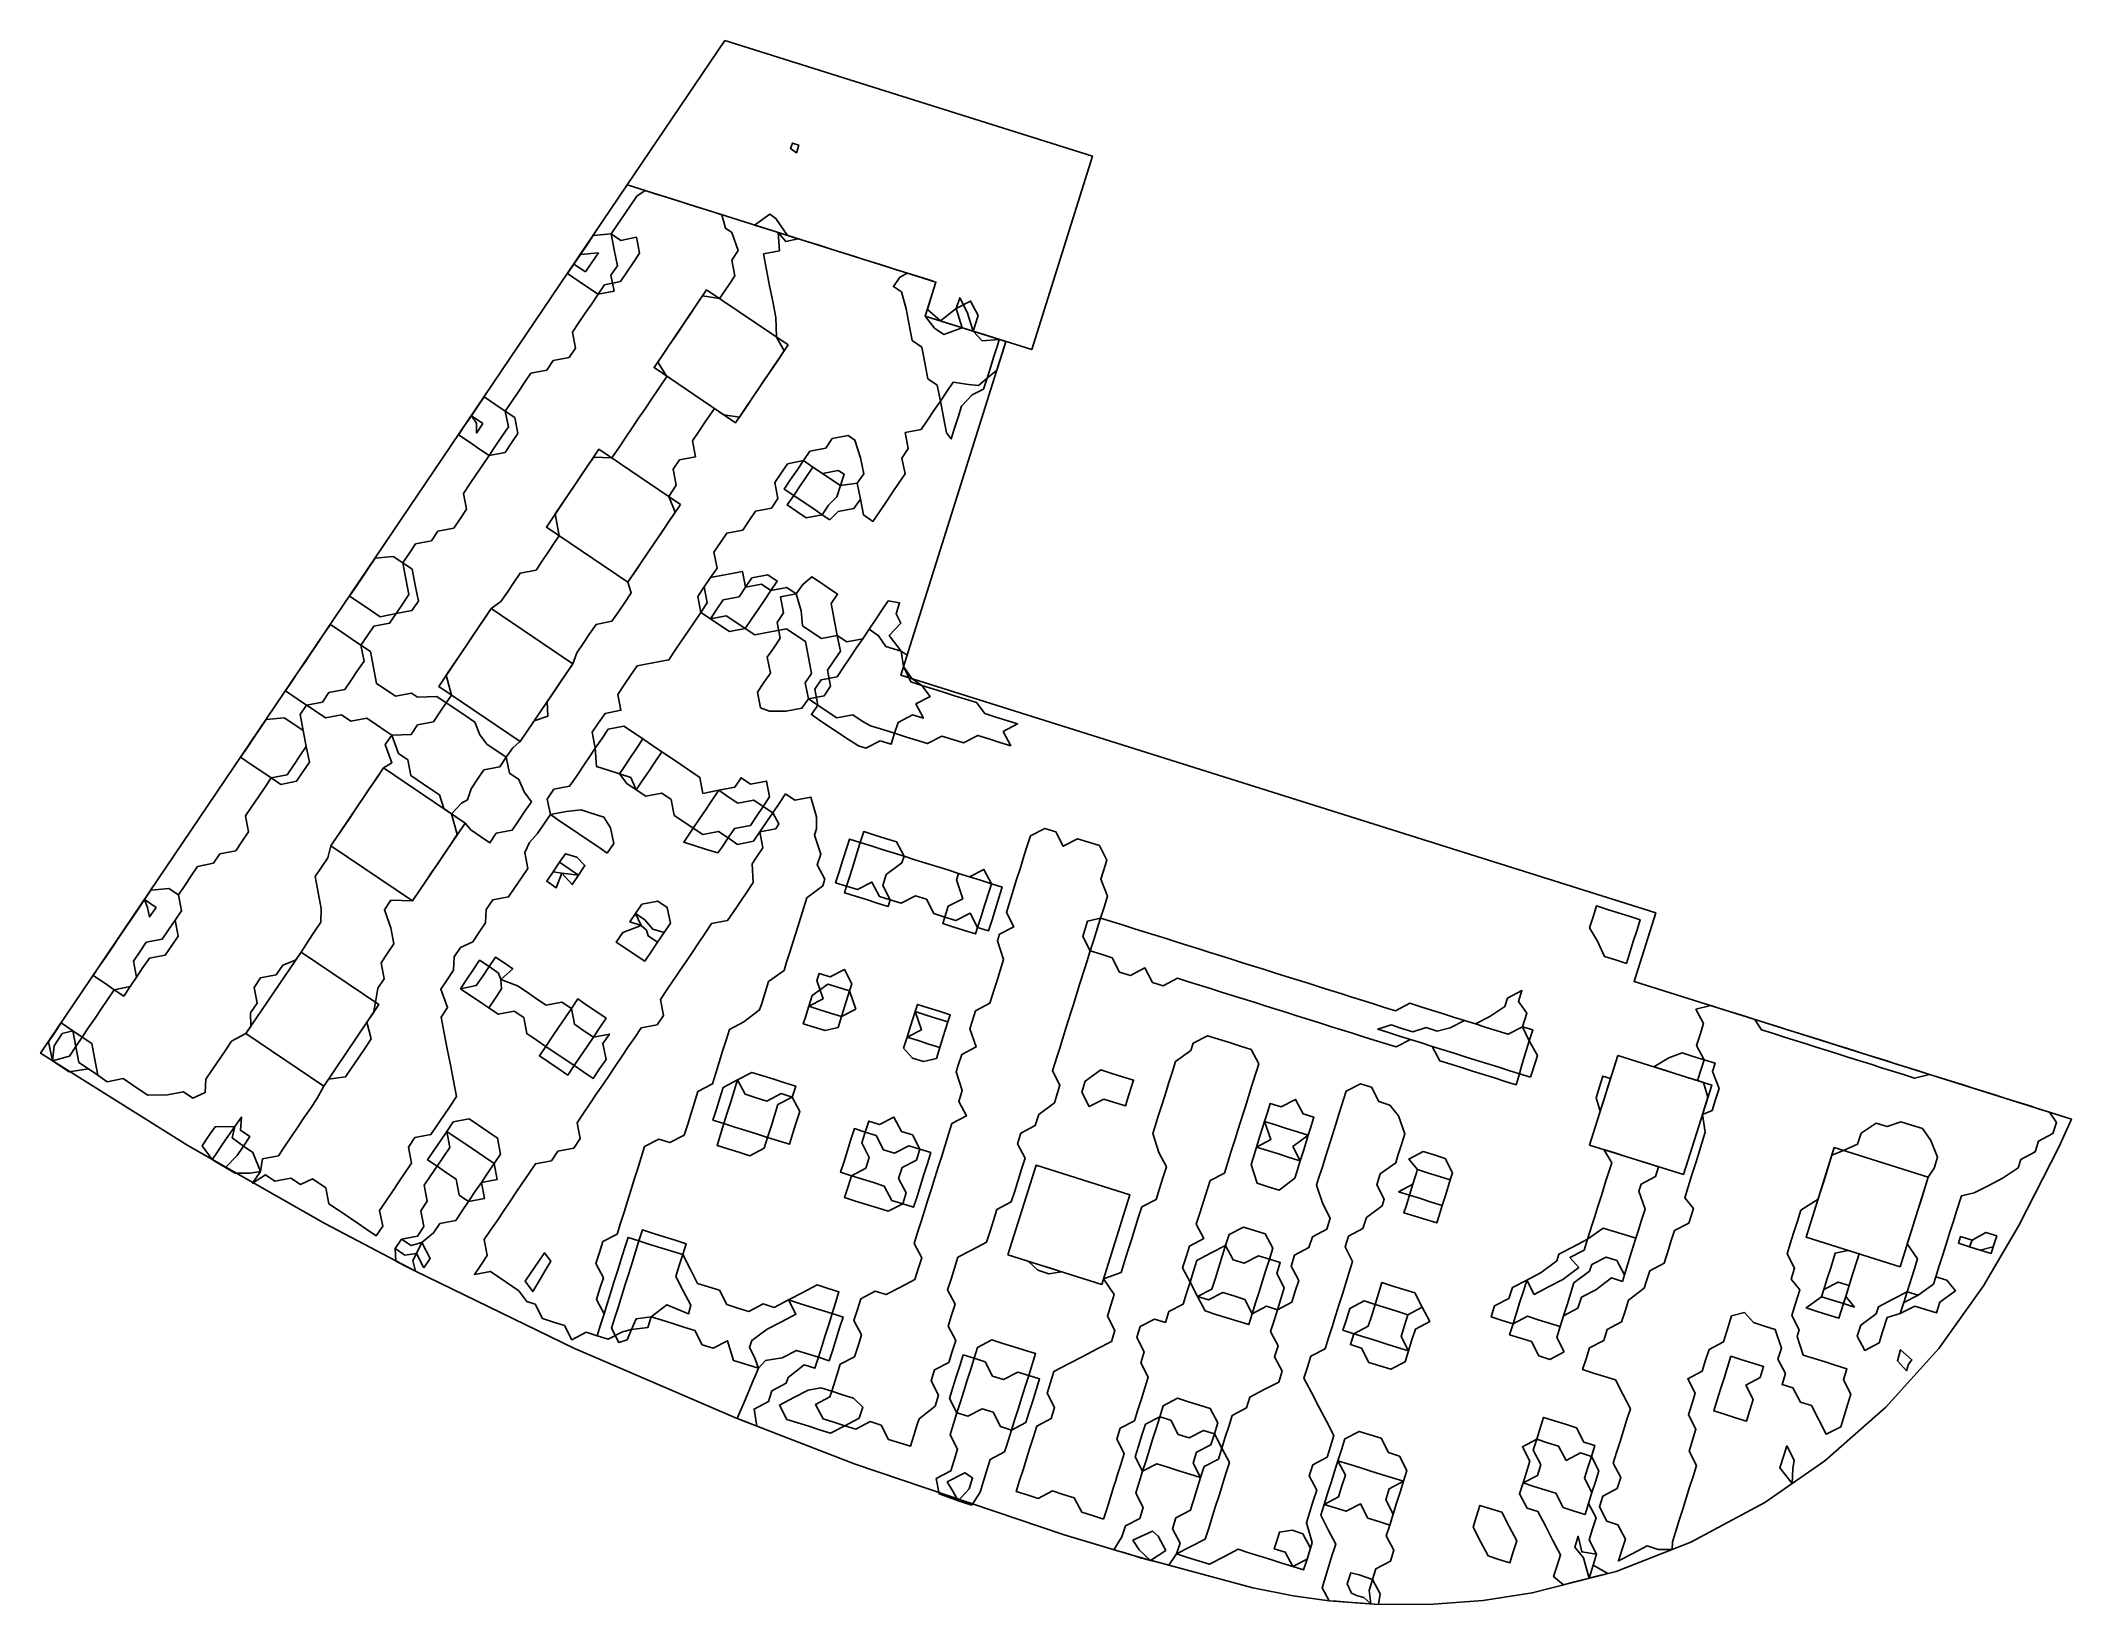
# Model space of a CAD drawing. Header units: metres. Extents: x 40547 to 129235, y -79517 to -11216.
import ezdxf

# ---------------------------------------------------------------- set-up
doc = ezdxf.new("R2010")
doc.units = ezdxf.units.M
for name, color, linetype in [('bot_x', 1, 'Continuous'), ('bot_y', 2, 'Continuous'), ('boundary_slab', 3, 'Continuous'), ('top_x', 4, 'Continuous'), ('top_y', 5, 'Continuous')]:
    doc.layers.add(name, color=color, linetype=linetype)

msp = doc.modelspace()

# ---------------------------------------------------------------- linework, layer by layer
at = {"layer": 'bot_x'}
for points in [[(64346, -21318), (63838, -20975), (64118, -20560), (64906, -20489), (64626, -20903), (64346, -21318)], [(59866, -27946), (59586, -28361), (59589, -27928), (59359, -27604), (59866, -27946)], [(74960, -31508), (74680, -31922), (73986, -32057), (73571, -31777), (73157, -31497), (73437, -31082), (73717, -30668), (74277, -29840), (74691, -30119), (75385, -29985), (75635, -30154), (75479, -30652), (75322, -31149), (74960, -31508)], [(71320, -36894), (70626, -37028), (70212, -36748), (69798, -36468), (70077, -36054), (70357, -35639), (71052, -35505), (71332, -35091), (71612, -34676), (72306, -34542), (72720, -34822), (72440, -35236), (72160, -35651), (71880, -36065), (71600, -36479), (71320, -36894)], [(77218, -41797), (76591, -42124), (76270, -42023), (75866, -41776), (75452, -41496), (75037, -41216), (74623, -40936), (74209, -40656), (74489, -40242), (74355, -39548), (74635, -39133), (75329, -38999), (75609, -38585), (75889, -38170), (76169, -37756), (76449, -37342), (76729, -36928), (77008, -36513), (77288, -36099), (77568, -35685), (78062, -35770), (77912, -36247), (78117, -36659), (77612, -37201), (78129, -37888), (78236, -38549), (78596, -39083), (79029, -39377), (79399, -39862), (78774, -40188), (79099, -40816), (78622, -40666), (77995, -40993), (77845, -41470), (77695, -41947), (77218, -41797)], [(66821, -43552), (66561, -43936), (66147, -43656), (65825, -43239), (66012, -42962), (66292, -42548), (66572, -42133), (66852, -41719), (67267, -41999), (67681, -42279), (67401, -42693), (67121, -43108), (66821, -43552)], [(70290, -46456), (70127, -46696), (69630, -46539), (69132, -46383), (68634, -46226), (69047, -45616), (69327, -45202), (69607, -44787), (69807, -44492), (70167, -43959), (70861, -43825), (71141, -43410), (71555, -43690), (72249, -43556), (72384, -44250), (72104, -44664), (71797, -45118), (71544, -45493), (70850, -45627), (70570, -46042), (70290, -46456)], [(77653, -48748), (77563, -49035), (77086, -48885), (76609, -48735), (76132, -48585), (75655, -48435), (75745, -48147), (75895, -47670), (76045, -47194), (76257, -46521), (76345, -46239), (76495, -45763), (76972, -45913), (77449, -46063), (77926, -46213), (78253, -46840), (78165, -47121), (77476, -47644), (77326, -48120), (77653, -48748)], [(63314, -47583), (63067, -48213), (62653, -47933), (62933, -47519), (63213, -47105), (63468, -46728), (63965, -46884), (64321, -47250), (64041, -47665), (63314, -47583)], [(81469, -49948), (81378, -50236), (80901, -50086), (80424, -49936), (79947, -49785), (80038, -49498), (80188, -49021), (80815, -48694), (80549, -47871), (80638, -47590), (81115, -47740), (81742, -47413), (82069, -48040), (81980, -48321), (81769, -48994), (81619, -49471), (81469, -49948)], [(45589, -49074), (45308, -49488), (45210, -49084), (45084, -48733), (45589, -49074)], [(67210, -51013), (66930, -51427), (66516, -51147), (66102, -50867), (65687, -50587), (65967, -50173), (66781, -49862), (66527, -49344), (66807, -48930), (67501, -48796), (67916, -49076), (68050, -49770), (67776, -50175), (67490, -50599), (67210, -51013)], [(60402, -53050), (60122, -53465), (59908, -53320), (59708, -53185), (59293, -52905), (58879, -52625), (59574, -52490), (59853, -52076), (60133, -51662), (60413, -51248), (60828, -51528), (61163, -51754), (60647, -52222), (60682, -52636), (60402, -53050)], [(75376, -54321), (74810, -54455), (74333, -54305), (73856, -54155), (73945, -53871), (74095, -53394), (74722, -53067), (74447, -52274), (74545, -51963), (75022, -52113), (75649, -51786), (75976, -52413), (75878, -52724), (75676, -53367), (75526, -53844), (75376, -54321)], [(63850, -55984), (63571, -56398), (63156, -56118), (62742, -55839), (62328, -55558), (62608, -55144), (62888, -54730), (63168, -54316), (63448, -53902), (63728, -53487), (64007, -53073), (64422, -53353), (64836, -53633), (65250, -53913), (64970, -54327), (64690, -54741), (64410, -55156), (64131, -55570), (63850, -55984)], [(105140, -56345), (104990, -56822), (104513, -56672), (104036, -56522), (103559, -56372), (103082, -56222), (102605, -56071), (102128, -55922), (101651, -55771), (101324, -55145), (100847, -54994), (100370, -54845), (99893, -54694), (99416, -54544), (98939, -54394), (99522, -54211), (99999, -54361), (100476, -54511), (101058, -54324), (101535, -54474), (102101, -54341), (102728, -54014), (103205, -54164), (103832, -53837), (104494, -53398), (104609, -53033), (105236, -52706), (105086, -53183), (105448, -53698), (105263, -54287), (105562, -54906), (105412, -55383), (105323, -55666), (105217, -56002), (105140, -56345)], [(79669, -55671), (79102, -55805), (78625, -55655), (78238, -55221), (78388, -54744), (79015, -54417), (78740, -53625), (78838, -53313), (79315, -53463), (79792, -53613), (80269, -53763), (80171, -54075), (79968, -54717), (79818, -55194), (79669, -55671)], [(122558, -56217), (123035, -56367), (122380, -56526), (121903, -56376), (121426, -56226), (120949, -56076), (120472, -55926), (119995, -55776), (119518, -55626), (119041, -55476), (118564, -55326), (118087, -55175), (117610, -55026), (117133, -54875), (116656, -54725), (116179, -54575), (115702, -54425), (115404, -53966), (115880, -54116), (116357, -54266), (116834, -54416), (117311, -54566), (117788, -54716), (118265, -54866), (118742, -55016), (119219, -55166), (119696, -55317), (120173, -55466), (120650, -55617), (121127, -55767), (121604, -55917), (122081, -56067), (122558, -56217)], [(41803, -55568), (41059, -55777), (41133, -55117), (41495, -54582), (41949, -54460), (42083, -55154), (41803, -55568)], [(113548, -57941), (113126, -58120), (113215, -57836), (113365, -57359), (113172, -56723), (112909, -56641), (112432, -56491), (111955, -56341), (111478, -56190), (111000, -56040), (111649, -55649), (112241, -55433), (112718, -55583), (113195, -55733), (113672, -55883), (113556, -56249), (113848, -56987), (113698, -57464), (113548, -57941)], [(72145, -59595), (71518, -59922), (71041, -59771), (70564, -59621), (70087, -59471), (70237, -58994), (70387, -58518), (70537, -58041), (70687, -57563), (70837, -57087), (70987, -56610), (71614, -56283), (72091, -56433), (72568, -56583), (73045, -56733), (73522, -56883), (73372, -57360), (72745, -57687), (72595, -58164), (72445, -58641), (72295, -59118), (72145, -59595)], [(95318, -60907), (94631, -61426), (94154, -61276), (93677, -61126), (93411, -60307), (93500, -60022), (93650, -59545), (94277, -59218), (94002, -58426), (94101, -58114), (94251, -57637), (94728, -57787), (95354, -57460), (95681, -58087), (96158, -58237), (96008, -58714), (95910, -59027), (95231, -59518), (95558, -60145), (95408, -60622), (95318, -60907)], [(48618, -60430), (48206, -60189), (48034, -60089), (48180, -59877), (48464, -59466), (48756, -59041), (49031, -58642), (49315, -58231), (49272, -58805), (49686, -59085), (49406, -59499), (49126, -59913), (48618, -60430)], [(56800, -64496), (56913, -64970), (56633, -64822), (56066, -64523), (56034, -63978), (56314, -63564), (57008, -63430), (57289, -63015), (57154, -62321), (57434, -61907), (57300, -61213), (57580, -60799), (57860, -60384), (58140, -59970), (58420, -59556), (58285, -58861), (58565, -58447), (59259, -58313), (59674, -58593), (60088, -58873), (60502, -59153), (60637, -59847), (60357, -60261), (60077, -60675), (59797, -61090), (59517, -61504), (59237, -61918), (58957, -62333), (58677, -62747), (57983, -62881), (57703, -63295), (57201, -63711), (56958, -64186), (56800, -64496)], [(78195, -62022), (77568, -62349), (77091, -62199), (76614, -62049), (76137, -61899), (75660, -61749), (75810, -61272), (75960, -60795), (76587, -60468), (76737, -59991), (76410, -59364), (76561, -58887), (76711, -58410), (77188, -58560), (77814, -58233), (78141, -58860), (78618, -59010), (78945, -59637), (78795, -60114), (78168, -60441), (78018, -60918), (78345, -61545), (78195, -62022)], [(101609, -62572), (101519, -62858), (101042, -62708), (100565, -62558), (100088, -62408), (100178, -62122), (100328, -61645), (100478, -61168), (100680, -60527), (100301, -60064), (100928, -59737), (101405, -59887), (101882, -60037), (102209, -60664), (102110, -60978), (101909, -61618), (101759, -62095), (101609, -62572)], [(107086, -68488), (106459, -68815), (105982, -68665), (105655, -68038), (105178, -67888), (104701, -67738), (104851, -67261), (105000, -66784), (105151, -66307), (105301, -65830), (105451, -65353), (106078, -65026), (106765, -64509), (106855, -64222), (107482, -63895), (108109, -63568), (108311, -62928), (108409, -62614), (108559, -62138), (108709, -61661), (108910, -61024), (109009, -60707), (109160, -60230), (108817, -59651), (109294, -59801), (109771, -59951), (110248, -60102), (110725, -60252), (111202, -60402), (111067, -60830), (110440, -61157), (110340, -61474), (110617, -62261), (110467, -62738), (110317, -63215), (110219, -63528), (110017, -64169), (109867, -64646), (109717, -65122), (109627, -65409), (109150, -65259), (108463, -65776), (107836, -66103), (107686, -66580), (107059, -66907), (106909, -67384), (106759, -67861), (107086, -68488)], [(66165, -67969), (65806, -68084), (65479, -67457), (65629, -66980), (65779, -66503), (65929, -66026), (66079, -65549), (66229, -65072), (66379, -64595), (66529, -64118), (66679, -63641), (66829, -63164), (67306, -63314), (67783, -63464), (68260, -63614), (68737, -63764), (68587, -64241), (68437, -64718), (68287, -65195), (68614, -65822), (68940, -66449), (68845, -66826), (68313, -66602), (67899, -66428), (67210, -66953), (67060, -67430), (66359, -67508), (66165, -67969)], [(93458, -66822), (93308, -67299), (92831, -67149), (92354, -66999), (91877, -66849), (91400, -66699), (91073, -66072), (91700, -65745), (91850, -65268), (92000, -64791), (92150, -64314), (92300, -63838), (92450, -63361), (93077, -63034), (93554, -63184), (94031, -63334), (94358, -63961), (94208, -64438), (94058, -64914), (93908, -65392), (93758, -65868), (93608, -66345), (93458, -66822)], [(125826, -63903), (125735, -64191), (125258, -64041), (124790, -63894), (124896, -63610), (125499, -63272), (125976, -63423), (125826, -63903)], [(84573, -65076), (84096, -64926), (83694, -64537), (84171, -64687), (84648, -64837), (85125, -64987), (84573, -65076)], [(119281, -66380), (119080, -67019), (118603, -66869), (118126, -66719), (117649, -66569), (118327, -66079), (118426, -65765), (118576, -65288), (118726, -64811), (118926, -64176), (119487, -64057), (119964, -64207), (119879, -64476), (119680, -65111), (119530, -65588), (119380, -66065), (119281, -66380)], [(71360, -71549), (70972, -71399), (71089, -71121), (71282, -70660), (71476, -70199), (71670, -69738), (71794, -69443), (71895, -69201), (71731, -68714), (71502, -68303), (71612, -67987), (72279, -67499), (72906, -67172), (73533, -66845), (73206, -66218), (73833, -65891), (74460, -65564), (74937, -65714), (75414, -65864), (75264, -66341), (75114, -66818), (74964, -67295), (74814, -67772), (74664, -68249), (74514, -68726), (74364, -69203), (73887, -69053), (73188, -69608), (73110, -69857), (72483, -70184), (72333, -70661), (71706, -70988), (71826, -71730), (71360, -71549)], [(100136, -68923), (99508, -69250), (99032, -69100), (98555, -68950), (98228, -68323), (97751, -68173), (97901, -67696), (98528, -67369), (98678, -66892), (98828, -66415), (98978, -65938), (99128, -65461), (99605, -65611), (100082, -65761), (100559, -65911), (100886, -66538), (100259, -66865), (100109, -67342), (99959, -67819), (100286, -68446), (100136, -68923)], [(80902, -75079), (80618, -74987), (80512, -74949), (80263, -74861), (79792, -74694), (79664, -74015), (80291, -73688), (80441, -73211), (80591, -72734), (80265, -72107), (80342, -71859), (80414, -71630), (80564, -71153), (80715, -70676), (80865, -70199), (81015, -69723), (81165, -69245), (81315, -68769), (81465, -68292), (82092, -67965), (82569, -68115), (83046, -68265), (83522, -68415), (84000, -68565), (83850, -69042), (83699, -69519), (83549, -69996), (83399, -70473), (83249, -70950), (83099, -71426), (82949, -71903), (82799, -72380), (82727, -72609), (82649, -72857), (82022, -73184), (81872, -73661), (81722, -74138), (81572, -74615), (81211, -75179), (80902, -75079)], [(115195, -71038), (115044, -71515), (114568, -71365), (114091, -71215), (113614, -71065), (113764, -70588), (113914, -70111), (114064, -69634), (114214, -69158), (114364, -68680), (114841, -68830), (115318, -68981), (115795, -69131), (115645, -69607), (115018, -69935), (115345, -70562), (115195, -71038)], [(122118, -69023), (122028, -69311), (121641, -68873), (121767, -68398), (122273, -68836), (122118, -69023)], [(89817, -77809), (89334, -77680), (89021, -77596), (88759, -77526), (88629, -77491), (88370, -77414), (87891, -77271), (87411, -77129), (87773, -76565), (87923, -76089), (88550, -75762), (88700, -75285), (88373, -74658), (88451, -74410), (88523, -74181), (88673, -73704), (88823, -73227), (88973, -72750), (89123, -72273), (89273, -71796), (89423, -71319), (89573, -70842), (90200, -70515), (90677, -70665), (91154, -70815), (91631, -70965), (91958, -71592), (91808, -72069), (91658, -72546), (91031, -72873), (90881, -73350), (91208, -73977), (91058, -74454), (90908, -74931), (90835, -75160), (90758, -75408), (90131, -75735), (89981, -76212), (90308, -76839), (90158, -77316), (89817, -77809)], [(108174, -78377), (107541, -78539), (107057, -78663), (106621, -78300), (106771, -77824), (106921, -77347), (106594, -76720), (106267, -76093), (105940, -75466), (105463, -75316), (105136, -74689), (105286, -74212), (105913, -73885), (106063, -73408), (105736, -72781), (105886, -72304), (106036, -71827), (106186, -71350), (106663, -71500), (107140, -71650), (107617, -71800), (107944, -72427), (108421, -72577), (108271, -73054), (108121, -73531), (107971, -74008), (108298, -74635), (108148, -75112), (108475, -75739), (108325, -76216), (108175, -76693), (108502, -77320), (108352, -77797), (108994, -78167), (108510, -78291), (108174, -78377)], [(98634, -79491), (98041, -79447), (97636, -79417), (97138, -79380), (96821, -79356), (96508, -78789), (96658, -78312), (96808, -77835), (96958, -77358), (97036, -77111), (97108, -76881), (96781, -76254), (96454, -75627), (96604, -75150), (97231, -74823), (97381, -74346), (97531, -73869), (97204, -73242), (97354, -72765), (97505, -72288), (98132, -71961), (98608, -72111), (99085, -72261), (99412, -72888), (99889, -73038), (100216, -73665), (100066, -74142), (99439, -74469), (99289, -74946), (99616, -75573), (99466, -76050), (99316, -76527), (99643, -77154), (99493, -77631), (98866, -77958), (98716, -78435), (99043, -79062), (98974, -79517), (98634, -79491)], [(117074, -73580), (117045, -74230), (116502, -73546), (116675, -73017), (116802, -72592), (117129, -73219), (117074, -73580)]]:
    msp.add_lwpolyline(points, close=True, dxfattribs=at)
at = {"layer": 'bot_y'}
for points in [[(73665, -15781), (73561, -16114), (73299, -15929), (73377, -15691), (73665, -15781)], [(73158, -19721), (73634, -19871), (73091, -19986), (72753, -19593), (72492, -19511), (72204, -19420), (71727, -19270), (72399, -18791), (72658, -18983), (73158, -19721)], [(65174, -21878), (64894, -22292), (64480, -22012), (64066, -21732), (63558, -21389), (63838, -20975), (64118, -20560), (64398, -20146), (64678, -19732), (65465, -19661), (65880, -19941), (66574, -19806), (66708, -20501), (66428, -20915), (66148, -21329), (65868, -21743), (65174, -21878)], [(80463, -28139), (80313, -28616), (80111, -28351), (79976, -27656), (79842, -26962), (79708, -26268), (79294, -25988), (79159, -25294), (79025, -24600), (78611, -24320), (78476, -23625), (78342, -22931), (78141, -22192), (77793, -21957), (78073, -21543), (78399, -21370), (78881, -21521), (79358, -21671), (79649, -21763), (79548, -22086), (79397, -22562), (79273, -22957), (79844, -23460), (80534, -22922), (80684, -22445), (81011, -23072), (81274, -23910), (81747, -24058), (82414, -24268), (82701, -24358), (82622, -24608), (82463, -25113), (82307, -25611), (81881, -25964), (81731, -26441), (81231, -26694), (80763, -27185), (80613, -27662), (80463, -28139)], [(60829, -29200), (60135, -29335), (59721, -29055), (59306, -28775), (58799, -28432), (59079, -28018), (59359, -27604), (59639, -27189), (59919, -26775), (60426, -27118), (60840, -27398), (61255, -27678), (61389, -28372), (61109, -28786), (60829, -29200)], [(75009, -32145), (74680, -31922), (74266, -31642), (73851, -31362), (73437, -31082), (73023, -30802), (73303, -30388), (73583, -29974), (73863, -29560), (74277, -29840), (74691, -30119), (75105, -30399), (75479, -30652), (76214, -30545), (76348, -31239), (76068, -31654), (75374, -31788), (75009, -32145)], [(56070, -36243), (55376, -36377), (54961, -36097), (54547, -35817), (54041, -35475), (54321, -35061), (54601, -34647), (54881, -34232), (55161, -33818), (55947, -33746), (56361, -34026), (56776, -34306), (56910, -35000), (57044, -35694), (56764, -36109), (56070, -36243)], [(82590, -41388), (82915, -42016), (82438, -41866), (81961, -41716), (81484, -41566), (80857, -41893), (80380, -41743), (79903, -41593), (79276, -41920), (78799, -41770), (78322, -41620), (77845, -41470), (77368, -41320), (76797, -41140), (76426, -40947), (76012, -40667), (75317, -40802), (74903, -40522), (74489, -40242), (74075, -39962), (73940, -39268), (74220, -38853), (74086, -38159), (73952, -37465), (73443, -37121), (73123, -36905), (72429, -37039), (71735, -37174), (71320, -36894), (70906, -36614), (70492, -36334), (69798, -36468), (69383, -36188), (69249, -35494), (69529, -35079), (69809, -34665), (70503, -34531), (71197, -34397), (71332, -35091), (72026, -34957), (72440, -35236), (73134, -35102), (73549, -35382), (73757, -36126), (73817, -36771), (74232, -37050), (74646, -37331), (75340, -37196), (75754, -37476), (76449, -37342), (76729, -36928), (77143, -37208), (77462, -37678), (78129, -37888), (78392, -38052), (78236, -38549), (78552, -39227), (79029, -39377), (79506, -39527), (79983, -39677), (80460, -39827), (80937, -39977), (81414, -40127), (81784, -40612), (82261, -40762), (82738, -40912), (83215, -41062), (82590, -41388)], [(52005, -43151), (51725, -43566), (51031, -43700), (50616, -43420), (50202, -43140), (49788, -42860), (49282, -42519), (49562, -42104), (49842, -41690), (50122, -41276), (50402, -40861), (51188, -40789), (51602, -41069), (52016, -41349), (52151, -42043), (52285, -42737), (52005, -43151)], [(71678, -46187), (70984, -46321), (70570, -46042), (70155, -45762), (69461, -45896), (69047, -45616), (68632, -45336), (68218, -45056), (68084, -44362), (67670, -44082), (66975, -44216), (66561, -43936), (66323, -43396), (65825, -43239), (65328, -43082), (64830, -42926), (64770, -42122), (65050, -41708), (65330, -41294), (66024, -41159), (66438, -41439), (66852, -41719), (67267, -41999), (67681, -42279), (68095, -42559), (68509, -42839), (68924, -43119), (69338, -43399), (69472, -44093), (70167, -43959), (70581, -44239), (70995, -44519), (71689, -44384), (72104, -44664), (72518, -44944), (72793, -45431), (72652, -45639), (71958, -45773), (71678, -46187)], [(82096, -49621), (81946, -50098), (81469, -49948), (81142, -49321), (80515, -49648), (80038, -49498), (79561, -49347), (79234, -48721), (78757, -48570), (78130, -48897), (77653, -48748), (77176, -48597), (76849, -47971), (76222, -48297), (75745, -48147), (75268, -47997), (75418, -47520), (75568, -47043), (75780, -46371), (75868, -46090), (76345, -46239), (76822, -46390), (77299, -46540), (77776, -46690), (78253, -46840), (78730, -46990), (79207, -47140), (79684, -47290), (80161, -47440), (80638, -47590), (81115, -47740), (81592, -47890), (82069, -48040), (82546, -48190), (82457, -48472), (82246, -49144), (82096, -49621)], [(63627, -47385), (64041, -47665), (63762, -48079), (63314, -47583), (62933, -47519), (63213, -47105), (63627, -47385)], [(44457, -52534), (44177, -52948), (43763, -52668), (43349, -52388), (42844, -52048), (43124, -51633), (43404, -51219), (43684, -50805), (43964, -50390), (44244, -49976), (44524, -49562), (44804, -49147), (45084, -48733), (45364, -48319), (46148, -48246), (46563, -48526), (46697, -49220), (46417, -49634), (46137, -50048), (45857, -50463), (45163, -50597), (44883, -51011), (44603, -51425), (44737, -52120), (44457, -52534)], [(67490, -50599), (67076, -50319), (67001, -50074), (66781, -49862), (66283, -49706), (66527, -49344), (66941, -49624), (67278, -50019), (67776, -50175), (67490, -50599)], [(105617, -56495), (105140, -56345), (104663, -56195), (104186, -56045), (103709, -55895), (103232, -55745), (102755, -55595), (102278, -55445), (101801, -55294), (101324, -55145), (100847, -54994), (100370, -54845), (99743, -55171), (99266, -55021), (98789, -54871), (98313, -54721), (97836, -54571), (97359, -54421), (96882, -54271), (96405, -54121), (95928, -53971), (95451, -53821), (94974, -53671), (94497, -53521), (94020, -53371), (93543, -53221), (93066, -53071), (92589, -52921), (92112, -52771), (91635, -52621), (91158, -52471), (90681, -52321), (90204, -52171), (89577, -52498), (89100, -52348), (88773, -51721), (88146, -52048), (87669, -51898), (87342, -51271), (86865, -51121), (86388, -50971), (86538, -50494), (86750, -49822), (86839, -49540), (87315, -49690), (87888, -49869), (88269, -49990), (88746, -50140), (89223, -50290), (89700, -50440), (90177, -50590), (90654, -50740), (91131, -50890), (91608, -51040), (92085, -51190), (92562, -51340), (93039, -51490), (93516, -51640), (93993, -51790), (94470, -51940), (94947, -52090), (95424, -52240), (95901, -52390), (96378, -52540), (96855, -52690), (97332, -52840), (97809, -52990), (98286, -53140), (98762, -53291), (99240, -53440), (99716, -53590), (100343, -53264), (100820, -53414), (101297, -53564), (101774, -53714), (102251, -53864), (102728, -54014), (103205, -54164), (103682, -54314), (104159, -54464), (104636, -54614), (105263, -54287), (105712, -54429), (105562, -54906), (105917, -55541), (105828, -55824), (105617, -56495)], [(64959, -56130), (64679, -56544), (64265, -56264), (63850, -55984), (63436, -55704), (63022, -55424), (62608, -55144), (62193, -54864), (61779, -54584), (61645, -53890), (61230, -53610), (60536, -53744), (60122, -53465), (59908, -53320), (59293, -52905), (58879, -52625), (59159, -52210), (59439, -51796), (59719, -51382), (60133, -51662), (60548, -51942), (60647, -52222), (61376, -52502), (61791, -52782), (62205, -53062), (62619, -53341), (63313, -53207), (63728, -53487), (63862, -54181), (64276, -54461), (64690, -54741), (65385, -54607), (65105, -55021), (65239, -55715), (64959, -56130)], [(76153, -53517), (75526, -53844), (75049, -53694), (74572, -53544), (74095, -53394), (74245, -52917), (74924, -52424), (75401, -52574), (75878, -52724), (76153, -53517)], [(79968, -54717), (79818, -55194), (79342, -55044), (78865, -54894), (78388, -54744), (78538, -54267), (78740, -53625), (79217, -53775), (79694, -53925), (80171, -54075), (79968, -54717)], [(42912, -55714), (43046, -56408), (42632, -56128), (41797, -56250), (41376, -55980), (41059, -55777), (40885, -54948), (41165, -54533), (41445, -54119), (41949, -54460), (42363, -54740), (42778, -55020), (42912, -55714)], [(73399, -58941), (73249, -59418), (72772, -59268), (72295, -59118), (71818, -58967), (71341, -58818), (70864, -58667), (70387, -58518), (69910, -58367), (70060, -57890), (70210, -57414), (70360, -56937), (70987, -56610), (71314, -57237), (71791, -57387), (72268, -57537), (72895, -57210), (73372, -57360), (73699, -57987), (73549, -58464), (73399, -58941)], [(86973, -57444), (86346, -57771), (86019, -57145), (86169, -56667), (86848, -56176), (87325, -56326), (87802, -56476), (88279, -56626), (88077, -57268), (87927, -57745), (87450, -57595), (86973, -57444)], [(108813, -57500), (108663, -57977), (108479, -57395), (108690, -56725), (108779, -56441), (109113, -56546), (109024, -56830), (108813, -57500)], [(95708, -59668), (95558, -60145), (95081, -59995), (94604, -59845), (94127, -59695), (93650, -59545), (93800, -59068), (94002, -58426), (94479, -58577), (94956, -58727), (95433, -58877), (95910, -59027), (95708, -59668)], [(50153, -60607), (49697, -60689), (49049, -60682), (48618, -60430), (48034, -60089), (47603, -59488), (47883, -59073), (48163, -58659), (49031, -58642), (48918, -59134), (49406, -59499), (49820, -59779), (50153, -60607)], [(59931, -61784), (59237, -61918), (58823, -61638), (58688, -60944), (58274, -60664), (57860, -60384), (57445, -60104), (57725, -59690), (58005, -59276), (58285, -58861), (58700, -59141), (59114, -59421), (59942, -59981), (60357, -60261), (60491, -60955), (59797, -61090), (59931, -61784)], [(78822, -61695), (78672, -62172), (78195, -62022), (77718, -61872), (77391, -61245), (76914, -61095), (76437, -60945), (75960, -60795), (75483, -60645), (75633, -60168), (75784, -59691), (75934, -59214), (76084, -58737), (76561, -58887), (77037, -59037), (77364, -59664), (77841, -59814), (78468, -59487), (78945, -59637), (79422, -59787), (79272, -60264), (79122, -60741), (78972, -61218), (78822, -61695)], [(101909, -61618), (101759, -62095), (101282, -61945), (100805, -61795), (100328, -61645), (99851, -61495), (100478, -61168), (100680, -60527), (101156, -60677), (101633, -60827), (102110, -60978), (101909, -61618)], [(57277, -64818), (56958, -64186), (56449, -64258), (56034, -63978), (56314, -63564), (56729, -63844), (57201, -63711), (57557, -64404), (57277, -64818)], [(72208, -68864), (71895, -69201), (71280, -69008), (70803, -68858), (70548, -68003), (69921, -68330), (69444, -68180), (69117, -67553), (68640, -67403), (68163, -67253), (67687, -67103), (67210, -66953), (66552, -67047), (66359, -67508), (65956, -67607), (65329, -67934), (64852, -67784), (65002, -67307), (65152, -66830), (65302, -66353), (65452, -65876), (65602, -65399), (65752, -64922), (65902, -64445), (66052, -63968), (66202, -63491), (66679, -63641), (67156, -63791), (67633, -63941), (68110, -64091), (68587, -64241), (68914, -64868), (69241, -65495), (69717, -65645), (70194, -65795), (70521, -66422), (70998, -66572), (71475, -66722), (72102, -66395), (72579, -66545), (73206, -66218), (73683, -66368), (74160, -66518), (74637, -66668), (75114, -66818), (75591, -66968), (75441, -67445), (75291, -67922), (75141, -68399), (74991, -68876), (74514, -68726), (74037, -68576), (73560, -68426), (72933, -68753), (72208, -68864)], [(94085, -66495), (93458, -66822), (93131, -66195), (92654, -66045), (92177, -65895), (91550, -66222), (91073, -66072), (90746, -65445), (90896, -64968), (91046, -64491), (91673, -64164), (92300, -63838), (92627, -64465), (93104, -64615), (93731, -64287), (94208, -64438), (94685, -64588), (94535, -65064), (94862, -65691), (94712, -66169), (94562, -66645), (94085, -66495)], [(107059, -66907), (106909, -67384), (106432, -67234), (105955, -67084), (105478, -66934), (104851, -67261), (104374, -67111), (103897, -66961), (104047, -66484), (104674, -66157), (104824, -65680), (105451, -65353), (105778, -65980), (106405, -65653), (107032, -65326), (107719, -64809), (107332, -64372), (107959, -64045), (108109, -63568), (108788, -63078), (109265, -63228), (109742, -63378), (110219, -63528), (110017, -64169), (109867, -64646), (109717, -65122), (109390, -64495), (108913, -64345), (108286, -64672), (108196, -64959), (107509, -65476), (107359, -65953), (107209, -66430), (107059, -66907)], [(125826, -63903), (125258, -64041), (124790, -63894), (124304, -63741), (124395, -63449), (124896, -63610), (125499, -63272), (125976, -63423), (125826, -63903)], [(119380, -66065), (119758, -66530), (119281, -66380), (118853, -66245), (118327, -66079), (118426, -65765), (119053, -65438), (119530, -65588), (119380, -66065)], [(100436, -67969), (100286, -68446), (99809, -68296), (99332, -68146), (98855, -67996), (98378, -67846), (97901, -67696), (97424, -67546), (97574, -67069), (97724, -66592), (98351, -66265), (98828, -66415), (99305, -66565), (99782, -66715), (100259, -66865), (100886, -66538), (101213, -67165), (100586, -67492), (100436, -67969)], [(83576, -71576), (82949, -71903), (82472, -71753), (82145, -71126), (81669, -70976), (81041, -71303), (80564, -71153), (80238, -70526), (80388, -70049), (80538, -69572), (80688, -69095), (80838, -68618), (81315, -68769), (81792, -68919), (82118, -69546), (82595, -69696), (83223, -69369), (83699, -69519), (84176, -69669), (84026, -70146), (83876, -70623), (83726, -71100), (83576, -71576)], [(91358, -73500), (91208, -73977), (90731, -73827), (90254, -73677), (89777, -73527), (89300, -73377), (88673, -73704), (88346, -73077), (88496, -72600), (88646, -72123), (88796, -71646), (89423, -71319), (89900, -71469), (90227, -72096), (90704, -72246), (91331, -71919), (91808, -72069), (92135, -72696), (91985, -73173), (91358, -73500)], [(108148, -75112), (107998, -75589), (107521, -75439), (107044, -75289), (106717, -74662), (106240, -74512), (105763, -74362), (105286, -74212), (105436, -73735), (105586, -73258), (105259, -72631), (105886, -72304), (106363, -72454), (106840, -72604), (107167, -73231), (107794, -72904), (108271, -73054), (108598, -73681), (108448, -74158), (108298, -74635), (108148, -75112)], [(99616, -75573), (99466, -76050), (98989, -75900), (98512, -75750), (98185, -75123), (97558, -75450), (97081, -75300), (96604, -75150), (96754, -74673), (96904, -74196), (97054, -73719), (97204, -73242), (97681, -73392), (98158, -73542), (98635, -73692), (99112, -73842), (99589, -73992), (100066, -74142), (99916, -74619), (99766, -75096), (99616, -75573)], [(81095, -74465), (80618, -74987), (80390, -74572), (80141, -74165), (80913, -73768), (81245, -73988), (81095, -74465)], [(89681, -77165), (89021, -77596), (88530, -77134), (88250, -76715), (89102, -76326), (89354, -76539), (89681, -77165)], [(108352, -77797), (108174, -78377), (108059, -77966), (107924, -77485), (107548, -77020), (107698, -76543), (107851, -77224), (108502, -77320), (108352, -77797)], [(98566, -78912), (98634, -79491), (98335, -79209), (98062, -79146), (97790, -79027), (97612, -78612), (97762, -78135), (98126, -78226), (98716, -78435), (98566, -78912)]]:
    msp.add_lwpolyline(points, close=True, dxfattribs=at)
at = {"layer": 'boundary_slab'}
for points in [[(86490, -16268), (70432, -11216), (66170, -17522), (79649, -21763), (79181, -23251), (83832, -24714)], [(76122, -73396), (70972, -71399), (63838, -68325), (56913, -64970), (52958, -62882), (46970, -59467), (40547, -55448), (66170, -17522), (79649, -21763), (79181, -23251), (82701, -24358), (78115, -38932), (111083, -49305), (110138, -52309), (129235, -58318), (128690, -59549), (126935, -62962), (125392, -65604), (123444, -68337), (121133, -70900), (118470, -73240), (115847, -75062), (112609, -76801), (109359, -78074), (105690, -79013), (103543, -79341), (101359, -79511), (98974, -79517), (96821, -79356), (95252, -79138), (93489, -78792), (88370, -77414), (85243, -76484)], [(73196, -24510), (70900, -27907), (67338, -25500), (69633, -22103)], [(68493, -31470), (64930, -29063), (62635, -32460), (66197, -34867)], [(60227, -36022), (57931, -39420), (61494, -41827), (63790, -38430)], [(56791, -48787), (59087, -45390), (55524, -42982), (53228, -46380)], [(52913, -56884), (55321, -53321), (51924, -51026), (49516, -54588)], [(112299, -60747), (113530, -56836), (109428, -55545), (108197, -59456)], [(121753, -64770), (117651, -63479), (118882, -59568), (122983, -60859)], [(82787, -64251), (86889, -65542), (88119, -61631), (84018, -60340)]]:
    msp.add_lwpolyline(points, close=True, dxfattribs=at)
at = {"layer": 'top_x'}
for points in [[(46092, -57259), (45231, -57281), (44983, -57114), (44569, -56834), (44155, -56554), (43460, -56688), (43046, -56408), (42632, -56128), (42218, -55848), (42083, -55154), (42363, -54740), (42643, -54326), (42923, -53911), (43203, -53497), (43483, -53083), (43763, -52668), (44457, -52534), (44737, -52120), (45017, -51706), (45297, -51291), (45991, -51157), (46271, -50743), (46551, -50328), (46417, -49634), (46697, -49220), (46563, -48526), (46843, -48111), (47123, -47697), (47403, -47283), (48097, -47148), (48377, -46734), (49071, -46600), (49351, -46186), (49631, -45771), (49496, -45077), (49777, -44663), (50056, -44249), (50336, -43834), (50616, -43420), (51311, -43286), (51591, -42871), (51870, -42457), (52151, -42043), (52016, -41349), (51882, -40654), (52162, -40240), (52856, -40106), (53136, -39692), (53830, -39557), (54110, -39143), (54390, -38729), (54670, -38314), (54536, -37620), (54816, -37206), (55096, -36792), (55790, -36657), (56070, -36243), (56350, -35829), (56630, -35415), (56495, -34720), (56361, -34026), (56641, -33612), (56921, -33197), (57615, -33063), (57895, -32649), (58590, -32515), (58869, -32100), (59149, -31686), (59015, -30992), (59295, -30577), (59575, -30163), (59855, -29749), (60135, -29335), (60415, -28920), (60695, -28506), (60975, -28092), (60840, -27398), (61120, -26983), (61400, -26569), (61680, -26155), (61960, -25740), (62655, -25606), (62935, -25192), (63629, -25058), (63909, -24643), (63774, -23949), (64054, -23535), (64334, -23121), (64614, -22706), (64894, -22292), (65589, -22158), (65454, -21463), (65734, -21049), (65600, -20355), (65465, -19661), (65745, -19246), (66025, -18832), (66305, -18418), (66585, -18004), (66955, -17769), (67432, -17919), (67880, -18060), (68388, -18220), (68865, -18370), (69342, -18520), (69819, -18670), (70296, -18820), (70459, -19415), (70733, -19600), (71008, -20389), (70728, -20803), (70862, -21497), (70582, -21912), (70196, -22483), (69460, -22360), (69180, -22774), (68900, -23188), (68620, -23603), (68340, -24017), (68060, -24431), (67780, -24846), (67500, -25260), (67901, -25880), (67503, -26469), (67223, -26883), (66943, -27297), (66663, -27712), (66383, -28126), (66103, -28540), (65823, -28954), (65493, -29443), (64700, -29403), (64421, -29817), (64141, -30231), (63861, -30645), (63581, -31060), (63301, -31474), (63021, -31888), (63197, -32840), (63023, -33097), (62744, -33511), (62464, -33926), (62184, -34340), (61489, -34474), (61209, -34889), (60930, -35303), (60650, -35717), (60227, -36022), (59941, -36445), (59661, -36860), (59381, -37274), (59102, -37688), (58821, -38103), (58542, -38517), (58262, -38931), (58494, -39800), (58264, -40140), (57984, -40554), (57704, -40968), (57010, -41103), (56730, -41517), (55880, -41546), (55600, -41960), (55890, -42760), (55524, -42982), (55182, -43488), (54902, -43903), (54622, -44317), (54342, -44731), (54063, -45145), (53783, -45560), (53503, -45974), (53228, -46380), (53091, -46903), (52811, -47317), (52531, -47731), (52665, -48425), (52799, -49119), (52790, -49716), (52514, -50133), (52238, -50550), (51924, -51026), (51683, -51382), (51120, -51605), (50840, -52019), (50146, -52154), (49866, -52568), (50000, -53262), (49720, -53676), (49723, -54282), (49516, -54588), (48880, -54919), (48600, -55334), (48040, -56162), (47760, -56576), (47735, -57163), (47200, -57405), (46786, -57125), (46092, -57259)], [(55486, -63004), (55206, -63418), (54792, -63139), (54377, -62859), (53769, -62447), (53549, -62299), (53134, -62019), (53000, -61324), (52421, -60933), (51892, -61179), (51477, -60899), (50783, -61033), (50369, -60753), (49804, -61122), (50153, -60607), (50235, -60059), (50929, -59925), (51209, -59510), (51489, -59096), (51769, -58682), (52049, -58268), (52328, -57853), (52609, -57439), (52913, -56884), (53120, -56578), (53863, -56476), (54143, -56062), (54423, -55648), (54702, -55233), (54982, -54819), (54800, -54092), (55080, -53678), (55166, -53217), (55274, -52602), (55554, -52188), (55419, -51493), (55699, -51079), (55979, -50665), (55845, -49971), (55559, -49174), (55843, -48762), (56791, -48787), (57065, -48382), (57345, -47967), (57625, -47553), (57905, -47139), (58185, -46724), (58465, -46310), (58745, -45896), (58498, -44992), (58928, -44525), (59185, -44383), (59350, -43891), (59630, -43477), (59910, -43062), (60604, -42928), (60884, -42514), (61164, -42099), (61451, -41863), (61494, -41827), (61824, -41339), (62104, -40924), (62698, -40722), (62664, -40096), (62944, -39682), (63224, -39267), (63504, -38853), (63790, -38430), (63964, -37957), (64244, -37542), (64524, -37128), (64804, -36714), (65498, -36580), (65778, -36165), (66058, -35751), (66338, -35337), (66197, -34867), (66584, -34296), (66864, -33882), (67143, -33467), (67423, -33053), (67703, -32639), (67983, -32224), (68263, -31810), (67979, -31123), (68309, -30634), (68174, -29940), (68454, -29526), (69149, -29391), (69014, -28697), (69294, -28283), (69574, -27868), (69972, -27280), (70386, -27560), (71063, -27667), (71343, -27253), (71622, -26839), (71902, -26425), (72182, -26010), (72462, -25596), (72742, -25182), (73022, -24767), (72682, -24163), (72654, -23312), (72520, -22617), (72385, -21923), (72251, -21229), (72117, -20535), (72811, -20400), (72753, -19593), (73158, -19721), (73634, -19871), (74112, -20021), (74588, -20171), (75065, -20321), (75542, -20471), (76019, -20621), (76496, -20771), (76973, -20921), (77450, -21071), (77927, -21221), (78399, -21370), (78881, -21521), (79358, -21671), (79649, -21763), (79548, -22086), (79397, -22562), (79181, -23251), (79585, -23771), (79999, -24051), (80798, -23760), (80534, -22922), (81161, -22595), (81488, -23222), (81274, -23910), (81664, -24323), (82414, -24268), (82331, -24533), (82181, -25010), (82031, -25487), (81881, -25964), (81510, -26279), (81063, -26231), (80402, -26134), (80122, -26548), (79842, -26962), (79562, -27376), (79282, -27791), (79002, -28205), (78308, -28339), (78442, -29034), (78162, -29448), (78297, -30142), (78017, -30556), (77737, -30971), (77457, -31385), (77177, -31799), (76897, -32214), (76483, -31934), (76348, -31239), (76214, -30545), (76494, -30131), (76360, -29437), (76105, -28661), (75811, -28462), (75117, -28597), (74837, -29011), (74143, -29145), (73863, -29560), (73168, -29694), (72888, -30108), (72608, -30522), (72743, -31217), (72463, -31631), (71769, -31765), (71489, -32180), (71209, -32594), (70515, -32728), (70234, -33142), (69955, -33557), (70089, -34251), (69809, -34665), (69529, -35079), (69663, -35774), (69383, -36188), (69103, -36602), (68823, -37016), (68543, -37431), (68263, -37845), (67983, -38259), (67289, -38394), (66595, -38528), (66315, -38942), (66035, -39356), (65755, -39771), (65890, -40465), (65195, -40599), (64915, -41014), (64635, -41428), (64770, -42122), (64490, -42536), (64332, -42769), (63930, -43365), (63650, -43779), (62956, -43914), (62662, -44347), (62810, -45022), (62530, -45436), (62250, -45851), (61900, -46234), (61690, -46679), (61824, -47373), (61544, -47788), (61264, -48202), (60985, -48616), (60290, -48750), (60010, -49165), (59982, -49744), (59700, -50162), (59420, -50576), (58890, -50822), (58611, -51236), (58580, -51819), (58300, -52233), (58020, -52647), (58319, -53453), (58039, -53868), (58174, -54562), (58308, -55256), (58442, -55950), (58577, -56644), (58711, -57339), (58431, -57753), (58151, -58167), (57871, -58582), (57591, -58996), (56897, -59130), (56617, -59544), (56751, -60239), (56471, -60653), (56191, -61067), (55911, -61481), (55631, -61896), (55351, -62310), (55486, -63004)], [(73101, -40510), (72381, -40500), (71992, -40365), (71858, -39671), (72138, -39256), (72418, -38842), (72283, -38148), (72563, -37733), (72843, -37319), (72709, -36625), (72989, -36211), (72854, -35516), (73549, -35382), (73829, -34968), (74226, -34633), (74523, -34833), (74937, -35113), (75351, -35393), (75072, -35808), (75206, -36502), (75340, -37196), (75474, -37890), (75195, -38305), (74914, -38719), (75049, -39413), (74769, -39827), (74075, -39962), (73795, -40376), (73101, -40510)], [(64375, -67634), (63748, -67961), (63421, -67334), (62944, -67184), (62467, -67034), (62140, -66407), (61778, -66293), (61431, -65815), (60603, -65255), (60188, -64975), (59494, -65109), (59774, -64695), (60054, -64281), (59920, -63587), (60200, -63173), (60480, -62758), (60760, -62344), (61040, -61930), (61320, -61515), (61599, -61101), (61880, -60687), (62159, -60272), (62854, -60138), (63134, -59724), (63828, -59590), (64108, -59175), (63973, -58481), (64254, -58067), (64533, -57653), (64813, -57238), (65093, -56824), (65373, -56410), (65653, -55995), (65933, -55581), (66213, -55167), (66493, -54753), (66773, -54338), (67467, -54204), (67747, -53790), (67613, -53096), (67893, -52681), (68117, -52349), (68453, -51853), (68733, -51438), (69013, -51024), (69269, -50645), (69573, -50196), (69853, -49781), (70547, -49647), (70933, -49076), (71107, -48819), (71387, -48404), (71667, -47990), (71620, -47166), (71812, -46881), (72092, -46467), (71958, -45773), (72295, -45274), (72518, -44944), (72798, -44530), (73078, -44116), (73492, -44396), (74186, -44262), (74426, -45112), (74437, -45639), (74349, -45921), (74614, -46743), (74464, -47220), (74791, -47847), (74701, -48135), (74014, -48651), (73864, -49128), (73615, -49920), (73414, -50559), (73264, -51036), (73114, -51513), (73016, -51824), (72337, -52317), (72187, -52794), (72037, -53271), (71948, -53555), (71260, -54075), (70633, -54402), (70483, -54879), (70333, -55356), (70183, -55833), (70033, -56310), (69883, -56786), (69256, -57113), (69106, -57590), (68956, -58067), (68806, -58544), (68656, -59021), (68029, -59348), (67552, -59198), (66925, -59525), (66775, -60002), (66625, -60479), (66475, -60956), (66325, -61433), (66175, -61910), (66025, -62387), (65875, -62864), (65725, -63341), (65098, -63668), (64948, -64145), (64798, -64622), (65125, -65249), (64975, -65726), (64825, -66203), (65152, -66830), (65002, -67307), (64852, -67784), (64375, -67634)], [(78684, -72134), (78534, -72611), (78057, -72461), (77580, -72311), (77253, -71684), (76776, -71534), (76149, -71861), (75672, -71711), (75195, -71561), (74718, -71411), (74391, -70784), (75018, -70457), (75096, -70209), (75318, -69503), (75468, -69026), (76095, -68699), (76245, -68222), (76395, -67745), (76068, -67118), (76218, -66641), (76368, -66164), (76995, -65837), (77472, -65988), (78099, -65660), (78726, -65334), (78876, -64857), (79026, -64380), (78699, -63753), (78849, -63276), (78999, -62799), (79149, -62322), (79299, -61845), (79449, -61368), (79599, -60891), (79749, -60414), (79899, -59937), (80049, -59460), (80199, -58983), (80349, -58506), (80976, -58179), (80649, -57552), (80799, -57075), (80533, -56256), (80622, -55971), (80772, -55494), (81399, -55167), (81124, -54375), (81223, -54063), (81372, -53586), (82000, -53259), (82200, -52621), (82300, -52306), (82450, -51829), (82600, -51352), (82332, -50536), (82423, -50248), (83050, -49921), (82723, -49294), (82934, -48622), (83023, -48340), (83173, -47863), (83323, -47386), (83508, -46795), (83623, -46432), (83773, -45955), (84400, -45628), (84877, -45778), (85204, -46405), (85831, -46078), (86308, -46228), (86785, -46378), (87112, -47005), (86962, -47482), (86847, -47846), (87138, -48586), (86989, -49063), (86839, -49540), (86273, -49672), (86061, -50344), (86388, -50971), (86238, -51448), (86148, -51736), (85938, -52402), (85788, -52879), (85638, -53356), (85539, -53672), (85338, -54310), (85188, -54787), (85038, -55264), (84940, -55575), (84738, -56217), (85065, -56844), (84915, -57321), (84826, -57606), (84138, -58125), (83988, -58602), (83361, -58929), (83211, -59406), (83538, -60033), (83388, -60510), (83238, -60987), (83088, -61464), (82938, -61941), (82311, -62268), (82161, -62745), (82011, -63222), (81861, -63699), (81234, -64026), (80607, -64353), (80457, -64830), (80307, -65307), (80157, -65784), (80484, -66411), (80334, -66888), (80184, -67365), (80511, -67992), (80361, -68468), (80211, -68945), (79584, -69272), (79434, -69749), (79761, -70376), (79611, -70853), (78912, -71409), (78834, -71657), (78684, -72134)], [(109802, -51521), (109325, -51371), (108848, -51221), (108537, -50548), (108194, -49967), (108345, -49491), (108494, -49013), (108971, -49163), (109448, -49313), (109925, -49463), (110402, -49613), (110253, -50091), (110102, -50567), (109968, -50998), (109802, -51521)], [(110082, -77293), (109455, -77620), (109605, -77143), (109755, -76666), (109429, -76039), (108952, -75889), (108625, -75262), (108775, -74785), (109402, -74458), (109552, -73981), (109225, -73354), (109375, -72877), (109525, -72400), (109675, -71923), (109825, -71446), (109975, -70969), (109648, -70342), (109321, -69715), (108844, -69565), (108367, -69415), (107890, -69265), (108040, -68788), (108190, -68311), (108817, -67984), (108967, -67507), (109594, -67180), (109744, -66703), (109894, -66226), (110581, -65709), (110671, -65423), (110821, -64946), (111448, -64619), (111649, -63979), (111748, -63665), (111898, -63188), (112525, -62861), (112725, -62225), (112348, -61757), (112498, -61280), (112648, -60803), (112857, -60139), (112948, -59849), (113098, -59372), (113248, -58895), (113126, -58120), (113215, -57836), (113365, -57359), (113172, -56723), (112909, -56641), (113080, -56099), (113195, -55733), (112868, -55106), (113018, -54629), (113168, -54152), (112841, -53525), (113496, -53366), (113973, -53516), (114450, -53666), (114927, -53816), (115404, -53966), (115880, -54116), (116357, -54266), (116834, -54416), (117311, -54566), (117788, -54716), (118265, -54866), (118742, -55016), (119219, -55166), (119696, -55317), (120173, -55466), (120650, -55617), (121127, -55767), (121604, -55917), (122081, -56067), (122558, -56217), (123035, -56367), (123512, -56517), (123989, -56667), (124466, -56817), (124943, -56967), (125420, -57117), (125896, -57267), (126373, -57417), (126850, -57567), (127327, -57717), (127804, -57867), (128281, -58018), (128580, -58476), (128430, -58953), (127803, -59280), (127653, -59757), (127026, -60084), (126911, -60451), (126249, -60888), (125623, -61215), (124996, -61542), (124429, -61676), (124219, -62346), (124068, -62822), (123918, -63299), (123827, -63591), (123618, -64253), (123468, -64730), (123318, -65207), (123218, -65526), (122541, -66011), (121914, -66338), (121764, -66815), (121188, -66980), (120987, -67619), (120837, -68096), (120210, -68423), (119883, -67796), (120033, -67319), (120711, -66830), (120810, -66515), (121437, -66188), (122064, -65861), (122264, -65226), (122364, -64907), (122514, -64430), (122069, -63766), (122277, -63103), (122369, -62812), (122519, -62335), (122669, -61858), (122879, -61189), (122983, -60859), (123238, -60465), (123388, -59988), (123096, -59250), (122734, -58734), (122257, -58584), (121780, -58434), (121188, -58650), (120711, -58500), (120049, -58937), (119899, -59414), (119286, -59695), (118778, -59898), (118567, -60568), (118417, -61045), (118267, -61522), (118175, -61813), (117418, -62303), (117268, -62780), (117118, -63257), (117018, -63575), (116818, -64211), (117145, -64838), (116995, -65315), (117373, -65779), (117172, -66419), (117022, -66896), (117349, -67523), (117258, -67810), (117526, -68627), (118002, -68777), (118479, -68927), (118956, -69077), (119433, -69227), (119283, -69704), (119610, -70331), (119460, -70808), (119310, -71285), (119160, -71762), (118533, -72089), (118206, -71462), (117879, -70835), (117402, -70685), (117075, -70058), (116599, -69908), (116749, -69431), (116422, -68804), (116572, -68327), (116304, -67510), (115827, -67360), (115350, -67210), (114964, -66773), (114397, -66910), (114187, -67577), (114037, -68053), (113410, -68381), (113260, -68857), (113110, -69334), (112483, -69661), (112810, -70288), (112660, -70765), (112510, -71242), (112837, -71869), (112687, -72346), (112537, -72823), (112864, -73450), (112713, -73927), (112563, -74404), (112413, -74881), (112263, -75358), (112113, -75835), (111963, -76312), (111813, -76789), (111802, -77117), (111186, -77116), (110709, -76966), (110082, -77293)], [(86969, -75788), (86492, -75638), (86015, -75488), (85688, -74861), (85211, -74711), (84734, -74561), (84107, -74888), (83630, -74738), (83153, -74588), (83303, -74111), (83453, -73634), (83603, -73157), (83681, -72910), (83753, -72680), (83903, -72203), (84053, -71727), (84680, -71400), (84830, -70923), (84503, -70296), (84653, -69819), (84803, -69342), (85430, -69015), (86057, -68688), (86684, -68361), (87311, -68034), (87461, -67557), (87134, -66930), (87284, -66453), (87434, -65976), (86964, -65304), (87734, -65022), (87884, -64545), (88035, -64068), (88185, -63591), (88335, -63114), (88485, -62637), (88635, -62160), (89262, -61833), (89412, -61356), (89562, -60880), (89712, -60403), (89385, -59776), (89118, -58957), (89208, -58672), (89358, -58195), (89508, -57718), (89710, -57076), (89808, -56764), (89958, -56287), (90108, -55810), (90785, -55322), (90885, -55006), (91512, -54679), (91989, -54829), (92466, -54979), (92943, -55129), (93420, -55279), (93747, -55906), (93647, -56223), (93447, -56860), (93297, -57337), (93147, -57814), (93048, -58126), (92846, -58768), (92697, -59245), (92547, -59722), (92457, -60007), (92246, -60676), (91619, -61003), (91320, -61957), (91169, -62433), (91019, -62910), (91346, -63537), (90719, -63864), (90569, -64341), (90419, -64818), (90746, -65445), (90596, -65922), (90446, -66399), (89819, -66726), (89669, -67203), (89192, -67053), (88565, -67380), (88415, -67857), (88742, -68484), (88592, -68961), (88919, -69588), (88769, -70065), (88619, -70542), (88469, -71019), (88319, -71496), (87692, -71823), (87542, -72300), (87869, -72927), (87719, -73404), (87569, -73881), (87497, -74110), (87419, -74358), (87269, -74835), (87119, -75312), (86969, -75788)], [(95854, -77535), (95704, -78012), (95227, -77862), (94750, -77712), (94273, -77562), (93796, -77412), (93319, -77262), (92842, -77112), (92215, -77439), (91589, -77766), (91112, -77616), (90635, -77466), (90158, -77316), (90785, -76989), (91412, -76662), (91562, -76185), (91712, -75708), (91789, -75461), (91862, -75231), (92012, -74754), (92162, -74277), (92312, -73800), (92462, -73323), (92135, -72696), (92285, -72219), (92435, -71742), (92585, -71265), (93212, -70938), (93362, -70461), (93989, -70134), (94616, -69807), (94766, -69330), (94439, -68703), (94589, -68226), (94262, -67599), (94412, -67122), (94562, -66645), (95189, -66318), (95339, -65841), (95489, -65365), (95162, -64738), (95312, -64261), (95939, -63934), (96089, -63457), (96716, -63130), (96866, -62653), (96539, -62026), (96272, -61207), (96362, -60922), (96512, -60445), (96662, -59968), (96864, -59327), (96962, -59014), (97112, -58537), (97262, -58060), (97463, -57423), (97562, -57106), (98189, -56779), (98666, -56929), (98993, -57556), (99470, -57706), (99848, -58173), (100124, -58960), (99974, -59437), (99824, -59914), (99726, -60227), (99047, -60718), (98897, -61195), (99224, -61822), (99134, -62108), (98447, -62626), (98297, -63103), (97670, -63430), (97520, -63907), (97847, -64534), (97697, -65011), (97547, -65488), (97397, -65965), (97247, -66442), (97097, -66919), (96947, -67396), (96797, -67872), (96647, -68350), (96020, -68676), (95870, -69153), (95720, -69630), (96047, -70257), (96374, -70884), (96701, -71511), (97027, -72138), (96878, -72615), (96728, -73092), (96101, -73419), (95951, -73896), (96277, -74523), (96127, -75000), (95977, -75477), (95827, -75954), (96082, -76811), (96004, -77058), (95854, -77535)]]:
    msp.add_lwpolyline(points, close=True, dxfattribs=at)
at = {"layer": 'top_y'}
for points in [[(60447, -45839), (60167, -46254), (59753, -45974), (59339, -45694), (59087, -45390), (58498, -44992), (58158, -44762), (57962, -44160), (57547, -43880), (56719, -43320), (56584, -42625), (56170, -42346), (55880, -41546), (55622, -41371), (55207, -41091), (54793, -40811), (54099, -40946), (53685, -40666), (52990, -40800), (52576, -40520), (52162, -40240), (51748, -39960), (51242, -39618), (51522, -39204), (51802, -38790), (52082, -38375), (52361, -37961), (52641, -37547), (52921, -37133), (53201, -36718), (53707, -37060), (54121, -37340), (54536, -37620), (54950, -37900), (55084, -38594), (55219, -39289), (55633, -39569), (56047, -39848), (56742, -39714), (57001, -39890), (57850, -39860), (58264, -40140), (58679, -40420), (59093, -40700), (59507, -40980), (59732, -41539), (60056, -41954), (60470, -42234), (60884, -42514), (61019, -43208), (61433, -43488), (61667, -44034), (61981, -44462), (61701, -44876), (61422, -45291), (61141, -45705), (60447, -45839)], [(65296, -46702), (64881, -46422), (64467, -46142), (64053, -45862), (63639, -45582), (63224, -45302), (62810, -45022), (63504, -44888), (64155, -44817), (64506, -44927), (65151, -45130), (65441, -45593), (65576, -46287), (65296, -46702)], [(62306, -65410), (62042, -65852), (61711, -65401), (61991, -64987), (62271, -64572), (62551, -64158), (62832, -64528), (62569, -64969), (62306, -65410)], [(122391, -66488), (121764, -66815), (121914, -66338), (122064, -65861), (122541, -66011), (123218, -65526), (123318, -65207), (123795, -65357), (124172, -65826), (123495, -66311), (123345, -66788), (122868, -66638), (122391, -66488)], [(75672, -71711), (75045, -72038), (74568, -71888), (74091, -71738), (73614, -71588), (73137, -71438), (72810, -70811), (73437, -70484), (74064, -70157), (74619, -70059), (75096, -70209), (75573, -70359), (76050, -70509), (76449, -70907), (76299, -71384), (75672, -71711)], [(104863, -77223), (104713, -77700), (104236, -77550), (103759, -77400), (103432, -76773), (103105, -76146), (103255, -75669), (103405, -75192), (103882, -75342), (104359, -75493), (104686, -76119), (105013, -76746), (104863, -77223)], [(95854, -77535), (95227, -77862), (94900, -77235), (94423, -77085), (94573, -76608), (94651, -76361), (95200, -76281), (95677, -76431), (96004, -77058), (95854, -77535)]]:
    msp.add_lwpolyline(points, close=True, dxfattribs=at)

doc.saveas('drawing.dxf')
